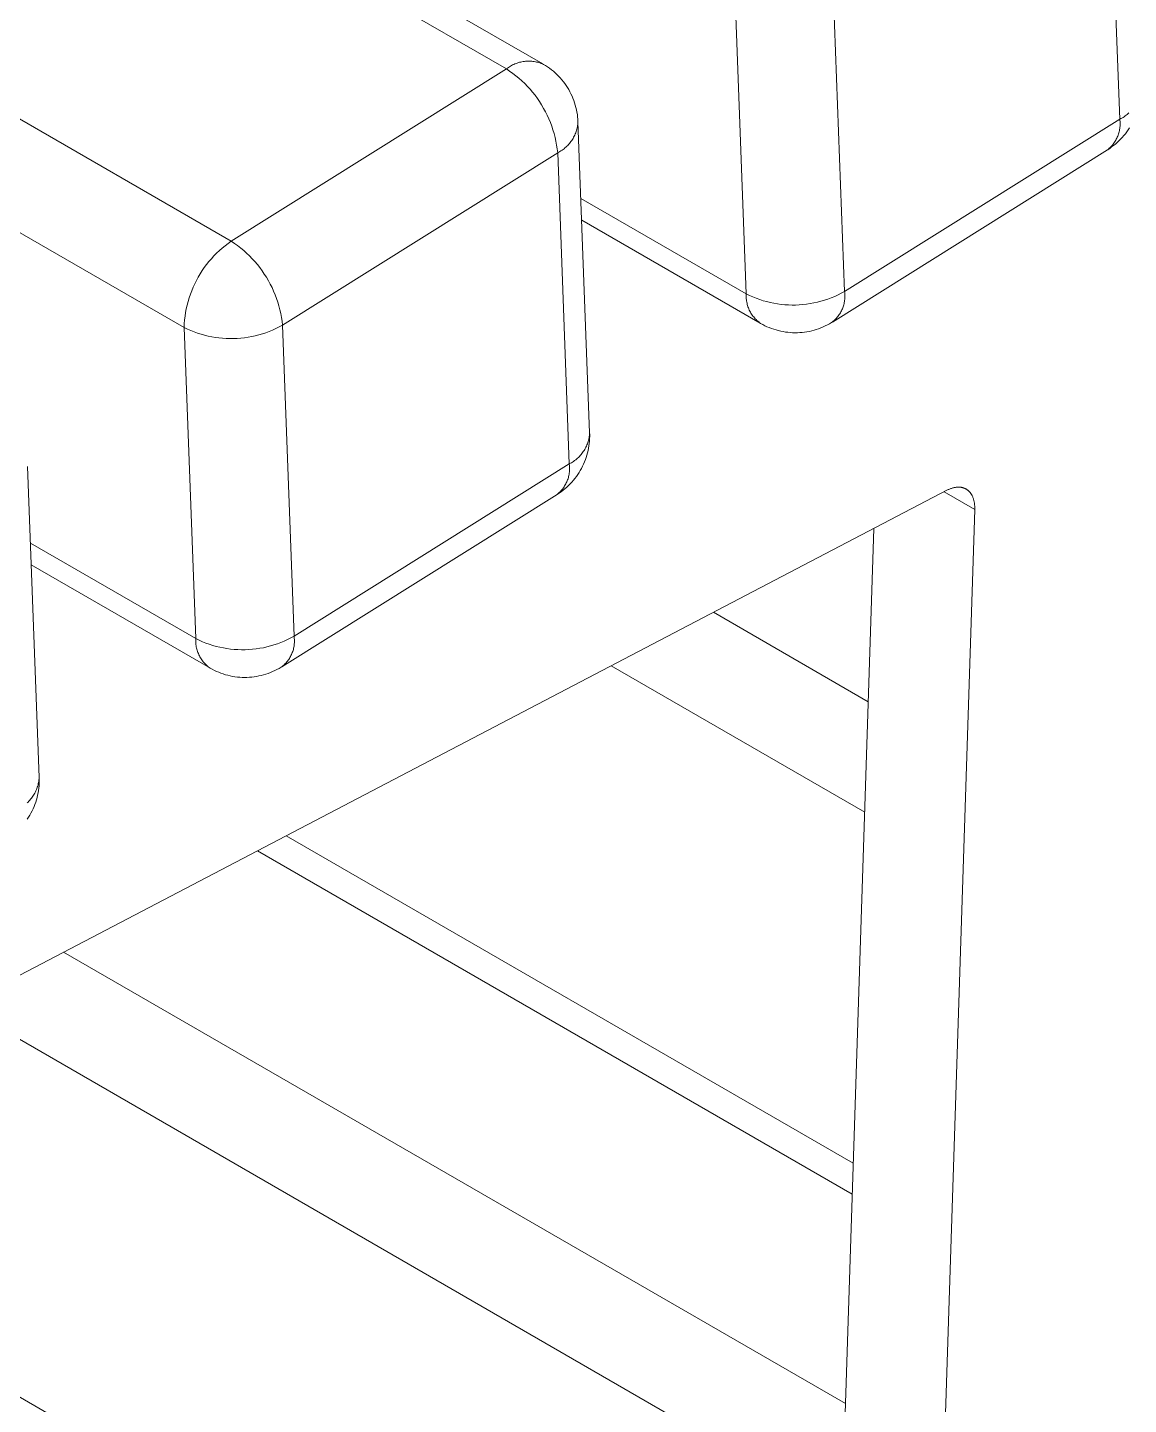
# Model space of a CAD drawing. Header units: millimetres. Extents: x -30 to 4992, y -440 to 3111.
# Drawn here: x 1512.2 to 1564.2, y 197.8 to 262.8 of the extents above; entities that cross this region are included whole.
import ezdxf

# ---------------------------------------------------------------- set-up
doc = ezdxf.new("R2010")
doc.units = ezdxf.units.MM
doc.layers.add('ZANO_R', color=7, linetype='Continuous', lineweight=0)

msp = doc.modelspace()

# ---------------------------------------------------------------- linework, layer by layer
at = {"layer": 'ZANO_R'}
for p, q in [((705.256, 741.053), (1536.564, 261.097)), ((1534.85, 260.86), (703.5, 740.841)), ((690.507, 732.705), (1521.858, 252.725)), ((1519.636, 248.649), (688.285, 728.63)), ((1563.805, 258.482), (1563.256, 273.168)), ((1546.17, 250.235), (1545.621, 264.92)), ((1550.263, 265.032), (1550.813, 250.347)), ((1521.858, 252.725), (1534.85, 260.86)), ((1534.85, 260.86), (1534.897, 260.895)), ((1534.85, 260.86), (1535.004, 260.757)), ((1534.897, 260.895), (1534.944, 260.929)), ((1534.944, 260.929), (1534.993, 260.961)), ((1534.993, 260.961), (1535.042, 260.991)), ((1535.004, 260.757), (1535.154, 260.649)), ((1535.042, 260.991), (1535.093, 261.02)), ((1535.093, 261.02), (1535.144, 261.047)), ((1535.144, 261.047), (1535.197, 261.072)), ((1535.154, 260.649), (1535.3, 260.536)), ((1535.197, 261.072), (1535.25, 261.095)), ((1535.25, 261.095), (1535.304, 261.116)), ((1535.304, 261.116), (1535.359, 261.136)), ((1535.359, 261.136), (1535.414, 261.153)), ((1535.414, 261.153), (1535.47, 261.169)), ((1535.47, 261.169), (1535.527, 261.183)), ((1535.527, 261.183), (1535.584, 261.195)), ((1535.584, 261.195), (1535.641, 261.205)), ((1535.641, 261.205), (1535.698, 261.213)), ((1535.698, 261.213), (1535.756, 261.219)), ((1535.756, 261.219), (1535.814, 261.223)), ((1535.814, 261.223), (1535.872, 261.225)), ((1535.872, 261.225), (1535.93, 261.225)), ((1535.93, 261.225), (1535.989, 261.223)), ((1535.989, 261.223), (1536.046, 261.219)), ((1536.046, 261.219), (1536.104, 261.213)), ((1536.104, 261.213), (1536.162, 261.205)), ((1536.162, 261.205), (1536.219, 261.195)), ((1536.219, 261.195), (1536.276, 261.183)), ((1536.276, 261.183), (1536.333, 261.17)), ((1536.333, 261.17), (1536.389, 261.154)), ((1536.389, 261.154), (1536.444, 261.137)), ((1536.444, 261.137), (1536.499, 261.117)), ((1536.499, 261.117), (1536.553, 261.096)), ((1536.553, 261.096), (1536.606, 261.073)), ((1536.606, 261.073), (1536.703, 261.014)), ((1536.703, 261.014), (1536.798, 260.952)), ((1536.798, 260.952), (1536.891, 260.886)), ((1536.891, 260.886), (1536.981, 260.817)), ((1536.981, 260.817), (1537.069, 260.746)), ((1537.069, 260.746), (1537.154, 260.671)), ((1537.154, 260.671), (1537.237, 260.593)), ((1535.3, 260.536), (1535.442, 260.418)), ((1535.442, 260.418), (1535.58, 260.295)), ((1535.58, 260.295), (1535.713, 260.167)), ((1535.713, 260.167), (1535.843, 260.035)), ((1535.843, 260.035), (1535.967, 259.899)), ((1537.237, 260.593), (1537.317, 260.513)), ((1537.317, 260.513), (1537.394, 260.43)), ((1537.394, 260.43), (1537.468, 260.344)), ((1537.468, 260.344), (1537.54, 260.255)), ((1537.54, 260.255), (1537.608, 260.165)), ((1537.608, 260.165), (1537.673, 260.072)), ((1537.673, 260.072), (1537.734, 259.977)), ((1535.967, 259.899), (1536.087, 259.758)), ((1536.087, 259.758), (1536.201, 259.613)), ((1536.201, 259.613), (1536.311, 259.464)), ((1536.311, 259.464), (1536.415, 259.312)), ((1537.734, 259.977), (1537.793, 259.879)), ((1537.793, 259.879), (1537.848, 259.78)), ((1537.848, 259.78), (1537.899, 259.679)), ((1537.899, 259.679), (1537.947, 259.576)), ((1537.947, 259.576), (1537.992, 259.472)), ((1537.992, 259.472), (1538.033, 259.366)), ((1538.033, 259.366), (1538.07, 259.259)), ((1536.415, 259.312), (1536.514, 259.156)), ((1536.514, 259.156), (1536.608, 258.996)), ((1536.608, 258.996), (1536.696, 258.834)), ((1536.696, 258.834), (1536.778, 258.668)), ((1538.07, 259.259), (1538.103, 259.15)), ((1538.103, 259.15), (1538.133, 259.041)), ((1538.133, 259.041), (1538.159, 258.93)), ((1538.159, 258.93), (1538.181, 258.819)), ((1538.181, 258.819), (1538.199, 258.707)), ((1538.199, 258.707), (1538.213, 258.594)), ((1564.151, 258.711), (1564.105, 258.673)), ((1564.196, 258.75), (1564.151, 258.711)), ((1564.239, 258.791), (1564.196, 258.75)), ((1536.778, 258.668), (1536.855, 258.5)), ((1536.855, 258.5), (1536.925, 258.329)), ((1536.925, 258.329), (1536.99, 258.156)), ((1536.99, 258.156), (1537.049, 257.981)), ((1538.19, 258.074), (1538.176, 258.017)), ((1538.202, 258.132), (1538.19, 258.074)), ((1538.212, 258.191), (1538.202, 258.132)), ((1538.22, 258.25), (1538.212, 258.191)), ((1538.213, 258.594), (1538.224, 258.481)), ((1538.226, 258.309), (1538.22, 258.25)), ((1538.224, 258.481), (1538.23, 258.368)), ((1538.23, 258.368), (1538.226, 258.309)), ((1538.23, 258.36), (1538.779, 243.682)), ((1550.813, 250.347), (1563.805, 258.482)), ((1563.806, 258.05), (1563.797, 257.996)), ((1563.858, 258.51), (1563.805, 258.482)), ((1563.805, 258.482), (1563.812, 258.428)), ((1563.812, 258.103), (1563.806, 258.05)), ((1563.812, 258.428), (1563.817, 258.374)), ((1563.817, 258.157), (1563.812, 258.103)), ((1563.817, 258.374), (1563.82, 258.32)), ((1563.82, 258.212), (1563.817, 258.157)), ((1563.82, 258.32), (1563.821, 258.266)), ((1563.821, 258.266), (1563.82, 258.212)), ((1563.91, 258.539), (1563.858, 258.51)), ((1563.96, 258.57), (1563.91, 258.539)), ((1564.01, 258.603), (1563.96, 258.57)), ((1564.058, 258.637), (1564.01, 258.603)), ((1564.105, 258.673), (1564.058, 258.637)), ((1564.264, 258.076), (1564.202, 257.981)), ((1537.049, 257.981), (1537.101, 257.804)), ((1537.101, 257.804), (1537.148, 257.625)), ((1537.148, 257.625), (1537.188, 257.445)), ((1537.188, 257.445), (1537.222, 257.263)), ((1537.898, 257.43), (1537.863, 257.382)), ((1537.932, 257.478), (1537.898, 257.43)), ((1537.965, 257.528), (1537.932, 257.478)), ((1537.995, 257.579), (1537.965, 257.528)), ((1538.024, 257.631), (1537.995, 257.579)), ((1538.052, 257.683), (1538.024, 257.631)), ((1538.077, 257.737), (1538.052, 257.683)), ((1538.101, 257.792), (1538.077, 257.737)), ((1538.122, 257.847), (1538.101, 257.792)), ((1538.142, 257.903), (1538.122, 257.847)), ((1538.16, 257.959), (1538.142, 257.903)), ((1538.176, 258.017), (1538.16, 257.959)), ((1563.557, 257.396), (1563.526, 257.352)), ((1563.586, 257.442), (1563.557, 257.396)), ((1563.614, 257.488), (1563.586, 257.442)), ((1563.64, 257.536), (1563.614, 257.488)), ((1563.664, 257.584), (1563.64, 257.536)), ((1563.687, 257.634), (1563.664, 257.584)), ((1563.767, 257.463), (1563.684, 257.386)), ((1563.708, 257.683), (1563.687, 257.634)), ((1563.728, 257.734), (1563.708, 257.683)), ((1563.745, 257.786), (1563.728, 257.734)), ((1563.761, 257.837), (1563.745, 257.786)), ((1563.775, 257.89), (1563.761, 257.837)), ((1563.847, 257.543), (1563.767, 257.463)), ((1563.787, 257.943), (1563.775, 257.89)), ((1563.797, 257.996), (1563.787, 257.943)), ((1563.924, 257.626), (1563.847, 257.543)), ((1563.998, 257.711), (1563.924, 257.626)), ((1564.069, 257.799), (1563.998, 257.711)), ((1564.137, 257.889), (1564.069, 257.799)), ((1564.202, 257.981), (1564.137, 257.889)), ((1537.271, 256.897), (1524.278, 248.762)), ((1537.222, 257.263), (1537.249, 257.081)), ((1537.249, 257.081), (1537.271, 256.897)), ((1537.323, 256.925), (1537.271, 256.897)), ((1537.82, 242.211), (1537.271, 256.897)), ((1537.375, 256.954), (1537.323, 256.925)), ((1537.425, 256.985), (1537.375, 256.954)), ((1537.475, 257.018), (1537.425, 256.985)), ((1537.523, 257.052), (1537.475, 257.018)), ((1537.57, 257.088), (1537.523, 257.052)), ((1537.616, 257.126), (1537.57, 257.088)), ((1537.661, 257.165), (1537.616, 257.126)), ((1537.704, 257.206), (1537.661, 257.165)), ((1537.746, 257.248), (1537.704, 257.206)), ((1537.786, 257.291), (1537.746, 257.248)), ((1537.825, 257.336), (1537.786, 257.291)), ((1537.863, 257.382), (1537.825, 257.336)), ((1563.226, 257.039), (1550.242, 248.909)), ((1563.268, 257.074), (1563.226, 257.039)), ((1563.329, 257.107), (1563.235, 257.045)), ((1563.309, 257.11), (1563.268, 257.074)), ((1563.348, 257.147), (1563.309, 257.11)), ((1563.422, 257.172), (1563.329, 257.107)), ((1563.387, 257.185), (1563.348, 257.147)), ((1563.424, 257.225), (1563.387, 257.185)), ((1563.512, 257.24), (1563.422, 257.172)), ((1563.459, 257.266), (1563.424, 257.225)), ((1563.493, 257.308), (1563.459, 257.266)), ((1563.526, 257.352), (1563.493, 257.308)), ((1563.599, 257.312), (1563.512, 257.24)), ((1563.684, 257.386), (1563.599, 257.312)), ((1538.366, 254.741), (1546.17, 250.235)), ((1546.833, 248.852), (1538.404, 253.719)), ((1521.17, 252.159), (1521.299, 252.281)), ((1521.299, 252.281), (1521.433, 252.399)), ((1521.433, 252.399), (1521.571, 252.513)), ((1521.571, 252.513), (1521.712, 252.621)), ((1521.712, 252.621), (1521.858, 252.725)), ((1521.858, 252.725), (1522.011, 252.622)), ((1522.011, 252.622), (1522.161, 252.514)), ((1522.161, 252.514), (1522.307, 252.401)), ((1522.307, 252.401), (1522.449, 252.283)), ((1522.449, 252.283), (1522.587, 252.16)), ((1520.59, 251.482), (1520.697, 251.625)), ((1520.697, 251.625), (1520.808, 251.765)), ((1520.808, 251.765), (1520.924, 251.9)), ((1520.924, 251.9), (1521.045, 252.031)), ((1521.045, 252.031), (1521.17, 252.159)), ((1522.587, 252.16), (1522.721, 252.032)), ((1522.721, 252.032), (1522.85, 251.9)), ((1522.85, 251.9), (1522.974, 251.763)), ((1522.974, 251.763), (1523.094, 251.622)), ((1523.094, 251.622), (1523.208, 251.477)), ((1520.217, 250.874), (1520.302, 251.031)), ((1520.302, 251.031), (1520.393, 251.185)), ((1520.393, 251.185), (1520.489, 251.335)), ((1520.489, 251.335), (1520.59, 251.482)), ((1523.208, 251.477), (1523.318, 251.329)), ((1523.318, 251.329), (1523.422, 251.176)), ((1523.422, 251.176), (1523.521, 251.02)), ((1523.521, 251.02), (1523.615, 250.861)), ((1519.931, 250.221), (1519.994, 250.388)), ((1519.994, 250.388), (1520.062, 250.553)), ((1520.062, 250.553), (1520.137, 250.715)), ((1520.137, 250.715), (1520.217, 250.874)), ((1523.615, 250.861), (1523.703, 250.698)), ((1523.703, 250.698), (1523.785, 250.533)), ((1523.785, 250.533), (1523.862, 250.365)), ((1523.862, 250.365), (1523.932, 250.194)), ((1550.661, 250.265), (1550.506, 250.188)), ((1550.813, 250.347), (1550.661, 250.265)), ((1550.813, 250.347), (1550.819, 250.295)), ((1550.819, 250.295), (1550.824, 250.243)), ((1519.739, 249.534), (1519.778, 249.708)), ((1519.778, 249.708), (1519.823, 249.881)), ((1519.823, 249.881), (1519.874, 250.052)), ((1519.874, 250.052), (1519.931, 250.221)), ((1523.932, 250.194), (1523.997, 250.021)), ((1523.997, 250.021), (1524.056, 249.846)), ((1524.056, 249.846), (1524.108, 249.669)), ((1524.108, 249.669), (1524.155, 249.49)), ((1546.168, 250.179), (1546.17, 250.235)), ((1546.168, 250.123), (1546.168, 250.179)), ((1546.17, 250.068), (1546.168, 250.123)), ((1546.326, 250.16), (1546.17, 250.235)), ((1546.174, 250.012), (1546.17, 250.068)), ((1546.18, 249.957), (1546.174, 250.012)), ((1546.188, 249.902), (1546.18, 249.957)), ((1546.198, 249.847), (1546.188, 249.902)), ((1546.209, 249.792), (1546.198, 249.847)), ((1546.223, 249.738), (1546.209, 249.792)), ((1546.238, 249.685), (1546.223, 249.738)), ((1546.255, 249.632), (1546.238, 249.685)), ((1546.274, 249.579), (1546.255, 249.632)), ((1546.484, 250.091), (1546.326, 250.16)), ((1546.645, 250.028), (1546.484, 250.091)), ((1546.807, 249.97), (1546.645, 250.028)), ((1546.972, 249.917), (1546.807, 249.97)), ((1547.138, 249.871), (1546.972, 249.917)), ((1547.306, 249.83), (1547.138, 249.871)), ((1547.475, 249.796), (1547.306, 249.83)), ((1547.645, 249.767), (1547.475, 249.796)), ((1547.816, 249.744), (1547.645, 249.767)), ((1547.988, 249.727), (1547.816, 249.744)), ((1548.16, 249.716), (1547.988, 249.727)), ((1548.333, 249.711), (1548.16, 249.716)), ((1548.505, 249.712), (1548.333, 249.711)), ((1548.678, 249.72), (1548.505, 249.712)), ((1548.85, 249.733), (1548.678, 249.72)), ((1549.021, 249.752), (1548.85, 249.733)), ((1549.192, 249.777), (1549.021, 249.752)), ((1549.362, 249.808), (1549.192, 249.777)), ((1549.531, 249.845), (1549.362, 249.808)), ((1549.698, 249.888), (1549.531, 249.845)), ((1549.864, 249.937), (1549.698, 249.888)), ((1550.027, 249.991), (1549.864, 249.937)), ((1550.189, 250.051), (1550.027, 249.991)), ((1550.349, 250.117), (1550.189, 250.051)), ((1550.506, 250.188), (1550.349, 250.117)), ((1550.747, 249.628), (1550.729, 249.579)), ((1550.763, 249.678), (1550.747, 249.628)), ((1550.777, 249.728), (1550.763, 249.678)), ((1550.79, 249.778), (1550.777, 249.728)), ((1550.8, 249.829), (1550.79, 249.778)), ((1550.81, 249.88), (1550.8, 249.829)), ((1550.817, 249.932), (1550.81, 249.88)), ((1550.823, 249.984), (1550.817, 249.932)), ((1550.826, 250.036), (1550.823, 249.984)), ((1550.824, 250.243), (1550.827, 250.191)), ((1550.828, 250.087), (1550.826, 250.036)), ((1550.827, 250.191), (1550.829, 250.139)), ((1550.829, 250.139), (1550.828, 250.087)), ((1519.644, 248.828), (1519.658, 249.006)), ((1519.658, 249.006), (1519.679, 249.183)), ((1519.679, 249.183), (1519.706, 249.359)), ((1519.706, 249.359), (1519.739, 249.534)), ((1524.155, 249.49), (1524.195, 249.309)), ((1524.195, 249.309), (1524.229, 249.128)), ((1524.229, 249.128), (1524.257, 248.945)), ((1546.295, 249.528), (1546.274, 249.579)), ((1546.318, 249.477), (1546.295, 249.528)), ((1546.342, 249.427), (1546.318, 249.477)), ((1546.368, 249.377), (1546.342, 249.427)), ((1546.396, 249.329), (1546.368, 249.377)), ((1546.426, 249.282), (1546.396, 249.329)), ((1546.457, 249.236), (1546.426, 249.282)), ((1546.489, 249.191), (1546.457, 249.236)), ((1546.524, 249.147), (1546.489, 249.191)), ((1546.56, 249.104), (1546.524, 249.147)), ((1546.597, 249.063), (1546.56, 249.104)), ((1546.635, 249.022), (1546.597, 249.063)), ((1546.675, 248.984), (1546.635, 249.022)), ((1546.717, 248.946), (1546.675, 248.984)), ((1546.759, 248.911), (1546.717, 248.946)), ((1550.283, 248.949), (1550.243, 248.917)), ((1550.323, 248.984), (1550.283, 248.949)), ((1550.361, 249.019), (1550.323, 248.984)), ((1550.397, 249.056), (1550.361, 249.019)), ((1550.433, 249.094), (1550.397, 249.056)), ((1550.467, 249.133), (1550.433, 249.094)), ((1550.5, 249.173), (1550.467, 249.133)), ((1550.531, 249.215), (1550.5, 249.173)), ((1550.561, 249.257), (1550.531, 249.215)), ((1550.59, 249.301), (1550.561, 249.257)), ((1550.617, 249.345), (1550.59, 249.301)), ((1550.643, 249.39), (1550.617, 249.345)), ((1550.667, 249.437), (1550.643, 249.39)), ((1550.689, 249.483), (1550.667, 249.437)), ((1550.71, 249.531), (1550.689, 249.483)), ((1550.729, 249.579), (1550.71, 249.531)), ((1519.636, 248.649), (1519.644, 248.828)), ((1519.791, 248.575), (1519.636, 248.649)), ((1520.185, 233.964), (1519.636, 248.649)), ((1519.949, 248.506), (1519.791, 248.575)), ((1520.11, 248.442), (1519.949, 248.506)), ((1520.273, 248.384), (1520.11, 248.442)), ((1520.437, 248.332), (1520.273, 248.384)), ((1520.603, 248.286), (1520.437, 248.332)), ((1523.163, 248.303), (1522.996, 248.26)), ((1523.329, 248.352), (1523.163, 248.303)), ((1523.493, 248.406), (1523.329, 248.352)), ((1523.654, 248.466), (1523.493, 248.406)), ((1523.814, 248.532), (1523.654, 248.466)), ((1523.971, 248.603), (1523.814, 248.532)), ((1524.126, 248.68), (1523.971, 248.603)), ((1524.278, 248.762), (1524.126, 248.68)), ((1524.257, 248.945), (1524.278, 248.762)), ((1524.278, 248.762), (1524.827, 234.076)), ((1546.803, 248.876), (1546.759, 248.911)), ((1546.848, 248.843), (1546.803, 248.876)), ((1546.948, 248.788), (1546.848, 248.843)), ((1547.049, 248.737), (1546.948, 248.788)), ((1547.152, 248.689), (1547.049, 248.737)), ((1547.256, 248.644), (1547.152, 248.689)), ((1547.362, 248.603), (1547.256, 248.644)), ((1547.469, 248.566), (1547.362, 248.603)), ((1547.578, 248.533), (1547.469, 248.566)), ((1547.687, 248.503), (1547.578, 248.533)), ((1547.798, 248.477), (1547.687, 248.503)), ((1547.909, 248.455), (1547.798, 248.477)), ((1548.021, 248.437), (1547.909, 248.455)), ((1548.134, 248.423), (1548.021, 248.437)), ((1548.247, 248.412), (1548.134, 248.423)), ((1548.361, 248.406), (1548.247, 248.412)), ((1548.474, 248.403), (1548.361, 248.406)), ((1548.588, 248.405), (1548.474, 248.403)), ((1548.701, 248.41), (1548.588, 248.405)), ((1548.814, 248.419), (1548.701, 248.41)), ((1548.927, 248.433), (1548.814, 248.419)), ((1549.039, 248.45), (1548.927, 248.433)), ((1549.151, 248.47), (1549.039, 248.45)), ((1549.262, 248.495), (1549.151, 248.47)), ((1549.372, 248.524), (1549.262, 248.495)), ((1549.48, 248.556), (1549.372, 248.524)), ((1549.588, 248.592), (1549.48, 248.556)), ((1549.694, 248.632), (1549.588, 248.592)), ((1549.799, 248.675), (1549.694, 248.632)), ((1549.903, 248.723), (1549.799, 248.675)), ((1550.004, 248.773), (1549.903, 248.723)), ((1550.104, 248.827), (1550.004, 248.773)), ((1550.202, 248.885), (1550.104, 248.827)), ((1550.243, 248.917), (1550.202, 248.885)), ((1520.771, 248.245), (1520.603, 248.286)), ((1520.94, 248.21), (1520.771, 248.245)), ((1521.11, 248.182), (1520.94, 248.21)), ((1521.281, 248.159), (1521.11, 248.182)), ((1521.453, 248.142), (1521.281, 248.159)), ((1521.626, 248.131), (1521.453, 248.142)), ((1521.798, 248.126), (1521.626, 248.131)), ((1521.971, 248.127), (1521.798, 248.126)), ((1522.143, 248.134), (1521.971, 248.127)), ((1522.315, 248.148), (1522.143, 248.134)), ((1522.487, 248.167), (1522.315, 248.148)), ((1522.658, 248.192), (1522.487, 248.167)), ((1522.827, 248.223), (1522.658, 248.192)), ((1522.996, 248.26), (1522.827, 248.223)), ((1538.65, 243.106), (1538.626, 243.051)), ((1538.671, 243.161), (1538.65, 243.106)), ((1538.691, 243.217), (1538.671, 243.161)), ((1538.709, 243.274), (1538.691, 243.217)), ((1538.725, 243.331), (1538.709, 243.274)), ((1538.739, 243.389), (1538.725, 243.331)), ((1538.751, 243.447), (1538.739, 243.389)), ((1538.761, 243.18), (1538.746, 243.068)), ((1538.761, 243.505), (1538.751, 243.447)), ((1538.769, 243.564), (1538.761, 243.505)), ((1538.771, 243.292), (1538.761, 243.18)), ((1538.775, 243.623), (1538.769, 243.564)), ((1538.778, 243.405), (1538.771, 243.292)), ((1538.779, 243.682), (1538.775, 243.623)), ((1538.782, 243.518), (1538.778, 243.405)), ((1538.781, 243.631), (1538.782, 243.518)), ((1538.21, 242.479), (1538.165, 242.44)), ((1538.253, 242.52), (1538.21, 242.479)), ((1538.295, 242.562), (1538.253, 242.52)), ((1538.335, 242.606), (1538.295, 242.562)), ((1538.374, 242.651), (1538.335, 242.606)), ((1538.412, 242.697), (1538.374, 242.651)), ((1538.447, 242.744), (1538.412, 242.697)), ((1538.481, 242.793), (1538.447, 242.744)), ((1538.514, 242.842), (1538.481, 242.793)), ((1538.545, 242.893), (1538.514, 242.842)), ((1538.574, 242.945), (1538.545, 242.893)), ((1538.601, 242.998), (1538.574, 242.945)), ((1538.615, 242.519), (1538.578, 242.412)), ((1538.626, 243.051), (1538.601, 242.998)), ((1538.649, 242.627), (1538.615, 242.519)), ((1538.679, 242.736), (1538.649, 242.627)), ((1538.705, 242.846), (1538.679, 242.736)), ((1538.727, 242.956), (1538.705, 242.846)), ((1538.746, 243.068), (1538.727, 242.956)), ((1512.245, 242.089), (1512.794, 227.411)), ((1524.827, 234.076), (1537.82, 242.211)), ((1537.872, 242.239), (1537.82, 242.211)), ((1537.82, 242.211), (1537.826, 242.157)), ((1537.827, 241.833), (1537.82, 241.779)), ((1537.826, 242.157), (1537.831, 242.103)), ((1537.831, 241.887), (1537.827, 241.833)), ((1537.831, 242.103), (1537.834, 242.049)), ((1537.834, 241.941), (1537.831, 241.887)), ((1537.834, 242.049), (1537.835, 241.995)), ((1537.835, 241.995), (1537.834, 241.941)), ((1537.924, 242.268), (1537.872, 242.239)), ((1537.975, 242.299), (1537.924, 242.268)), ((1538.024, 242.332), (1537.975, 242.299)), ((1538.072, 242.366), (1538.024, 242.332)), ((1538.12, 242.403), (1538.072, 242.366)), ((1538.165, 242.44), (1538.12, 242.403)), ((1538.279, 241.805), (1538.217, 241.71)), ((1538.337, 241.902), (1538.279, 241.805)), ((1538.392, 242), (1538.337, 241.902)), ((1538.444, 242.101), (1538.392, 242)), ((1538.492, 242.203), (1538.444, 242.101)), ((1538.537, 242.307), (1538.492, 242.203)), ((1538.578, 242.412), (1538.537, 242.307)), ((1537.6, 241.171), (1537.571, 241.125)), ((1537.628, 241.217), (1537.6, 241.171)), ((1537.654, 241.265), (1537.628, 241.217)), ((1537.679, 241.313), (1537.654, 241.265)), ((1537.702, 241.363), (1537.679, 241.313)), ((1537.781, 241.192), (1537.699, 241.115)), ((1537.723, 241.413), (1537.702, 241.363)), ((1537.742, 241.463), (1537.723, 241.413)), ((1537.76, 241.515), (1537.742, 241.463)), ((1537.775, 241.566), (1537.76, 241.515)), ((1537.789, 241.619), (1537.775, 241.566)), ((1537.861, 241.272), (1537.781, 241.192)), ((1537.802, 241.672), (1537.789, 241.619)), ((1537.812, 241.725), (1537.802, 241.672)), ((1537.82, 241.779), (1537.812, 241.725)), ((1537.938, 241.355), (1537.861, 241.272)), ((1538.013, 241.44), (1537.938, 241.355)), ((1538.084, 241.528), (1538.013, 241.44)), ((1538.152, 241.618), (1538.084, 241.528)), ((1538.217, 241.71), (1538.152, 241.618)), ((1555.674, 240.982), (1434.765, 177.774)), ((1537.24, 240.769), (1524.256, 232.639)), ((1537.283, 240.803), (1537.24, 240.769)), ((1537.344, 240.836), (1537.249, 240.774)), ((1537.323, 240.839), (1537.283, 240.803)), ((1537.363, 240.876), (1537.323, 240.839)), ((1537.436, 240.901), (1537.344, 240.836)), ((1537.401, 240.914), (1537.363, 240.876)), ((1537.438, 240.954), (1537.401, 240.914)), ((1537.526, 240.969), (1537.436, 240.901)), ((1537.473, 240.995), (1537.438, 240.954)), ((1537.507, 241.037), (1537.473, 240.995)), ((1537.54, 241.081), (1537.507, 241.037)), ((1537.614, 241.041), (1537.526, 240.969)), ((1537.571, 241.125), (1537.54, 241.081)), ((1537.699, 241.115), (1537.614, 241.041)), ((1555.51, 240.896), (1556.961, 240.059)), ((1555.704, 240.996), (1555.674, 240.982)), ((1555.734, 241.01), (1555.704, 240.996)), ((1555.765, 241.023), (1555.734, 241.01)), ((1555.796, 241.035), (1555.765, 241.023)), ((1555.827, 241.047), (1555.796, 241.035)), ((1555.858, 241.057), (1555.827, 241.047)), ((1555.889, 241.067), (1555.858, 241.057)), ((1555.92, 241.076), (1555.889, 241.067)), ((1555.951, 241.084), (1555.92, 241.076)), ((1555.982, 241.092), (1555.951, 241.084)), ((1556.013, 241.098), (1555.982, 241.092)), ((1556.044, 241.103), (1556.013, 241.098)), ((1556.075, 241.108), (1556.044, 241.103)), ((1556.106, 241.111), (1556.075, 241.108)), ((1556.137, 241.114), (1556.106, 241.111)), ((1556.167, 241.115), (1556.137, 241.114)), ((1556.198, 241.115), (1556.167, 241.115)), ((1556.213, 241.115), (1556.198, 241.115)), ((1556.228, 241.115), (1556.213, 241.115)), ((1556.243, 241.114), (1556.228, 241.115)), ((1556.258, 241.113), (1556.243, 241.114)), ((1556.273, 241.111), (1556.258, 241.113)), ((1556.287, 241.11), (1556.273, 241.111)), ((1556.302, 241.108), (1556.287, 241.11)), ((1556.317, 241.106), (1556.302, 241.108)), ((1556.331, 241.103), (1556.317, 241.106)), ((1556.345, 241.101), (1556.331, 241.103)), ((1556.36, 241.098), (1556.345, 241.101)), ((1556.374, 241.094), (1556.36, 241.098)), ((1556.388, 241.091), (1556.374, 241.094)), ((1556.402, 241.087), (1556.388, 241.091)), ((1556.416, 241.083), (1556.402, 241.087)), ((1556.43, 241.078), (1556.416, 241.083)), ((1556.443, 241.074), (1556.43, 241.078)), ((1556.457, 241.069), (1556.443, 241.074)), ((1556.47, 241.064), (1556.457, 241.069)), ((1556.483, 241.058), (1556.47, 241.064)), ((1556.497, 241.052), (1556.483, 241.058)), ((1556.51, 241.046), (1556.497, 241.052)), ((1556.522, 241.04), (1556.51, 241.046)), ((1556.535, 241.033), (1556.522, 241.04)), ((1556.548, 241.026), (1556.535, 241.033)), ((1556.56, 241.019), (1556.548, 241.026)), ((1556.572, 241.012), (1556.56, 241.019)), ((1556.584, 241.004), (1556.572, 241.012)), ((1556.596, 240.996), (1556.584, 241.004)), ((1556.608, 240.988), (1556.596, 240.996)), ((1556.62, 240.979), (1556.608, 240.988)), ((1556.631, 240.971), (1556.62, 240.979)), ((1556.642, 240.961), (1556.631, 240.971)), ((1556.653, 240.952), (1556.642, 240.961)), ((1556.664, 240.943), (1556.653, 240.952)), ((1556.675, 240.933), (1556.664, 240.943)), ((1556.686, 240.923), (1556.675, 240.933)), ((1556.696, 240.912), (1556.686, 240.923)), ((1556.706, 240.902), (1556.696, 240.912)), ((1556.716, 240.891), (1556.706, 240.902)), ((1556.726, 240.88), (1556.716, 240.891)), ((1556.736, 240.869), (1556.726, 240.88)), ((1556.745, 240.857), (1556.736, 240.869)), ((1556.754, 240.846), (1556.745, 240.857)), ((1556.763, 240.834), (1556.754, 240.846)), ((1556.772, 240.821), (1556.763, 240.834)), ((1556.781, 240.809), (1556.772, 240.821)), ((1556.789, 240.796), (1556.781, 240.809)), ((1556.798, 240.784), (1556.789, 240.796)), ((1556.806, 240.771), (1556.798, 240.784)), ((1556.814, 240.757), (1556.806, 240.771)), ((1556.821, 240.744), (1556.814, 240.757)), ((1556.836, 240.716), (1556.821, 240.744)), ((1556.85, 240.688), (1556.836, 240.716)), ((1556.863, 240.659), (1556.85, 240.688)), ((1556.875, 240.63), (1556.863, 240.659)), ((1556.886, 240.599), (1556.875, 240.63)), ((1556.897, 240.569), (1556.886, 240.599)), ((1556.906, 240.537), (1556.897, 240.569)), ((1556.915, 240.505), (1556.906, 240.537)), ((1556.923, 240.473), (1556.915, 240.505)), ((1552.433, 101.04), (1556.961, 240.059)), ((1556.931, 240.44), (1556.923, 240.473)), ((1556.937, 240.407), (1556.931, 240.44)), ((1556.943, 240.373), (1556.937, 240.407)), ((1556.948, 240.339), (1556.943, 240.373)), ((1556.952, 240.305), (1556.948, 240.339)), ((1556.955, 240.27), (1556.952, 240.305)), ((1556.958, 240.235), (1556.955, 240.27)), ((1556.96, 240.2), (1556.958, 240.235)), ((1556.961, 240.165), (1556.96, 240.2)), ((1556.962, 240.13), (1556.961, 240.165)), ((1556.961, 240.094), (1556.962, 240.13)), ((1556.961, 240.059), (1556.961, 240.094)), ((1547.788, 103.722), (1552.2, 239.166)), ((1512.38, 238.47), (1520.185, 233.964)), ((1520.847, 232.581), (1512.418, 237.448)), ((1544.626, 235.206), (1551.933, 230.987)), ((1524.827, 234.076), (1524.675, 233.994)), ((1524.827, 234.076), (1524.834, 234.024)), ((1524.834, 234.024), (1524.839, 233.972)), ((1520.183, 233.908), (1520.185, 233.964)), ((1520.183, 233.852), (1520.183, 233.908)), ((1520.185, 233.797), (1520.183, 233.852)), ((1520.34, 233.889), (1520.185, 233.964)), ((1520.189, 233.741), (1520.185, 233.797)), ((1520.195, 233.686), (1520.189, 233.741)), ((1520.202, 233.631), (1520.195, 233.686)), ((1520.212, 233.576), (1520.202, 233.631)), ((1520.224, 233.521), (1520.212, 233.576)), ((1520.237, 233.467), (1520.224, 233.521)), ((1520.252, 233.414), (1520.237, 233.467)), ((1520.27, 233.361), (1520.252, 233.414)), ((1520.289, 233.308), (1520.27, 233.361)), ((1520.499, 233.82), (1520.34, 233.889)), ((1520.659, 233.757), (1520.499, 233.82)), ((1520.822, 233.699), (1520.659, 233.757)), ((1520.986, 233.646), (1520.822, 233.699)), ((1521.152, 233.6), (1520.986, 233.646)), ((1521.32, 233.559), (1521.152, 233.6)), ((1521.489, 233.525), (1521.32, 233.559)), ((1521.66, 233.496), (1521.489, 233.525)), ((1521.831, 233.473), (1521.66, 233.496)), ((1522.002, 233.456), (1521.831, 233.473)), ((1522.175, 233.445), (1522.002, 233.456)), ((1522.347, 233.44), (1522.175, 233.445)), ((1522.52, 233.442), (1522.347, 233.44)), ((1522.692, 233.449), (1522.52, 233.442)), ((1522.864, 233.462), (1522.692, 233.449)), ((1523.036, 233.481), (1522.864, 233.462)), ((1523.207, 233.506), (1523.036, 233.481)), ((1523.377, 233.537), (1523.207, 233.506)), ((1523.545, 233.574), (1523.377, 233.537)), ((1523.712, 233.617), (1523.545, 233.574)), ((1523.878, 233.666), (1523.712, 233.617)), ((1524.042, 233.72), (1523.878, 233.666)), ((1524.204, 233.78), (1524.042, 233.72)), ((1524.363, 233.846), (1524.204, 233.78)), ((1524.52, 233.917), (1524.363, 233.846)), ((1524.675, 233.994), (1524.52, 233.917)), ((1524.761, 233.357), (1524.744, 233.308)), ((1524.777, 233.407), (1524.761, 233.357)), ((1524.792, 233.457), (1524.777, 233.407)), ((1524.804, 233.507), (1524.792, 233.457)), ((1524.815, 233.558), (1524.804, 233.507)), ((1524.824, 233.61), (1524.815, 233.558)), ((1524.831, 233.661), (1524.824, 233.61)), ((1524.837, 233.713), (1524.831, 233.661)), ((1524.841, 233.765), (1524.837, 233.713)), ((1524.839, 233.972), (1524.842, 233.921)), ((1524.843, 233.817), (1524.841, 233.765)), ((1524.842, 233.921), (1524.843, 233.869)), ((1524.843, 233.869), (1524.843, 233.817)), ((1520.31, 233.257), (1520.289, 233.308)), ((1520.332, 233.206), (1520.31, 233.257)), ((1520.357, 233.156), (1520.332, 233.206)), ((1520.383, 233.106), (1520.357, 233.156)), ((1520.411, 233.058), (1520.383, 233.106)), ((1520.44, 233.011), (1520.411, 233.058)), ((1520.471, 232.965), (1520.44, 233.011)), ((1520.504, 232.92), (1520.471, 232.965)), ((1520.538, 232.876), (1520.504, 232.92)), ((1520.574, 232.833), (1520.538, 232.876)), ((1520.611, 232.792), (1520.574, 232.833)), ((1520.65, 232.752), (1520.611, 232.792)), ((1520.69, 232.713), (1520.65, 232.752)), ((1520.731, 232.675), (1520.69, 232.713)), ((1524.337, 232.713), (1524.298, 232.678)), ((1524.375, 232.748), (1524.337, 232.713)), ((1524.412, 232.785), (1524.375, 232.748)), ((1524.447, 232.823), (1524.412, 232.785)), ((1524.482, 232.862), (1524.447, 232.823)), ((1524.514, 232.903), (1524.482, 232.862)), ((1524.546, 232.944), (1524.514, 232.903)), ((1524.576, 232.986), (1524.546, 232.944)), ((1524.605, 233.03), (1524.576, 232.986)), ((1524.632, 233.074), (1524.605, 233.03)), ((1524.657, 233.119), (1524.632, 233.074)), ((1524.681, 233.166), (1524.657, 233.119)), ((1524.704, 233.213), (1524.681, 233.166)), ((1524.725, 233.26), (1524.704, 233.213)), ((1524.744, 233.308), (1524.725, 233.26)), ((1520.774, 232.64), (1520.731, 232.675)), ((1520.818, 232.605), (1520.774, 232.64)), ((1520.863, 232.572), (1520.818, 232.605)), ((1520.962, 232.517), (1520.863, 232.572)), ((1521.063, 232.466), (1520.962, 232.517)), ((1521.166, 232.418), (1521.063, 232.466)), ((1521.271, 232.373), (1521.166, 232.418)), ((1521.377, 232.332), (1521.271, 232.373)), ((1521.484, 232.295), (1521.377, 232.332)), ((1521.592, 232.262), (1521.484, 232.295)), ((1521.702, 232.232), (1521.592, 232.262)), ((1521.812, 232.206), (1521.702, 232.232)), ((1521.924, 232.184), (1521.812, 232.206)), ((1522.036, 232.166), (1521.924, 232.184)), ((1522.149, 232.152), (1522.036, 232.166)), ((1522.262, 232.141), (1522.149, 232.152)), ((1522.375, 232.135), (1522.262, 232.141)), ((1522.489, 232.132), (1522.375, 232.135)), ((1522.602, 232.134), (1522.489, 232.132)), ((1522.715, 232.139), (1522.602, 232.134)), ((1522.829, 232.148), (1522.715, 232.139)), ((1522.941, 232.162), (1522.829, 232.148)), ((1523.054, 232.179), (1522.941, 232.162)), ((1523.165, 232.2), (1523.054, 232.179)), ((1523.276, 232.224), (1523.165, 232.2)), ((1523.386, 232.253), (1523.276, 232.224)), ((1523.495, 232.285), (1523.386, 232.253)), ((1523.602, 232.321), (1523.495, 232.285)), ((1523.709, 232.361), (1523.602, 232.321)), ((1523.814, 232.405), (1523.709, 232.361)), ((1523.917, 232.452), (1523.814, 232.405)), ((1524.019, 232.502), (1523.917, 232.452)), ((1524.119, 232.556), (1524.019, 232.502)), ((1524.216, 232.614), (1524.119, 232.556)), ((1524.258, 232.646), (1524.216, 232.614)), ((1524.298, 232.678), (1524.258, 232.646)), ((1551.763, 225.77), (1539.794, 232.68)), ((1512.686, 226.89), (1512.664, 226.835)), ((1512.706, 226.946), (1512.686, 226.89)), ((1512.724, 227.003), (1512.706, 226.946)), ((1512.739, 227.06), (1512.724, 227.003)), ((1512.753, 227.118), (1512.739, 227.06)), ((1512.765, 227.176), (1512.753, 227.118)), ((1512.775, 226.909), (1512.76, 226.797)), ((1512.775, 227.234), (1512.765, 227.176)), ((1512.784, 227.293), (1512.775, 227.234)), ((1512.786, 227.022), (1512.775, 226.909)), ((1512.79, 227.352), (1512.784, 227.293)), ((1512.793, 227.134), (1512.786, 227.022)), ((1512.794, 227.411), (1512.79, 227.352)), ((1512.796, 227.247), (1512.793, 227.134)), ((1512.795, 227.36), (1512.796, 227.247)), ((1512.268, 226.249), (1512.225, 226.208)), ((1512.31, 226.291), (1512.268, 226.249)), ((1512.35, 226.335), (1512.31, 226.291)), ((1512.389, 226.38), (1512.35, 226.335)), ((1512.426, 226.426), (1512.389, 226.38)), ((1512.462, 226.473), (1512.426, 226.426)), ((1512.496, 226.522), (1512.462, 226.473)), ((1512.528, 226.571), (1512.496, 226.522)), ((1512.559, 226.622), (1512.528, 226.571)), ((1512.588, 226.674), (1512.559, 226.622)), ((1512.615, 226.727), (1512.588, 226.674)), ((1512.629, 226.248), (1512.592, 226.141)), ((1512.641, 226.78), (1512.615, 226.727)), ((1512.663, 226.356), (1512.629, 226.248)), ((1512.664, 226.835), (1512.641, 226.78)), ((1512.693, 226.465), (1512.663, 226.356)), ((1512.719, 226.575), (1512.693, 226.465)), ((1512.742, 226.686), (1512.719, 226.575)), ((1512.76, 226.797), (1512.742, 226.686)), ((1512.351, 225.631), (1512.293, 225.534)), ((1512.407, 225.73), (1512.351, 225.631)), ((1512.458, 225.83), (1512.407, 225.73)), ((1512.506, 225.932), (1512.458, 225.83)), ((1512.551, 226.036), (1512.506, 225.932)), ((1512.592, 226.141), (1512.551, 226.036)), ((1512.293, 225.534), (1512.231, 225.439)), ((1524.451, 224.659), (1551.224, 209.201)), ((1551.176, 207.738), (1523.095, 223.95)), ((1513.939, 219.164), (1550.854, 197.851)), ((1550.684, 192.633), (1509.107, 216.638)), ((1493.764, 208.617), (1550.145, 176.065))]:
    msp.add_line(p, q, dxfattribs=at)

doc.saveas('drawing.dxf')
